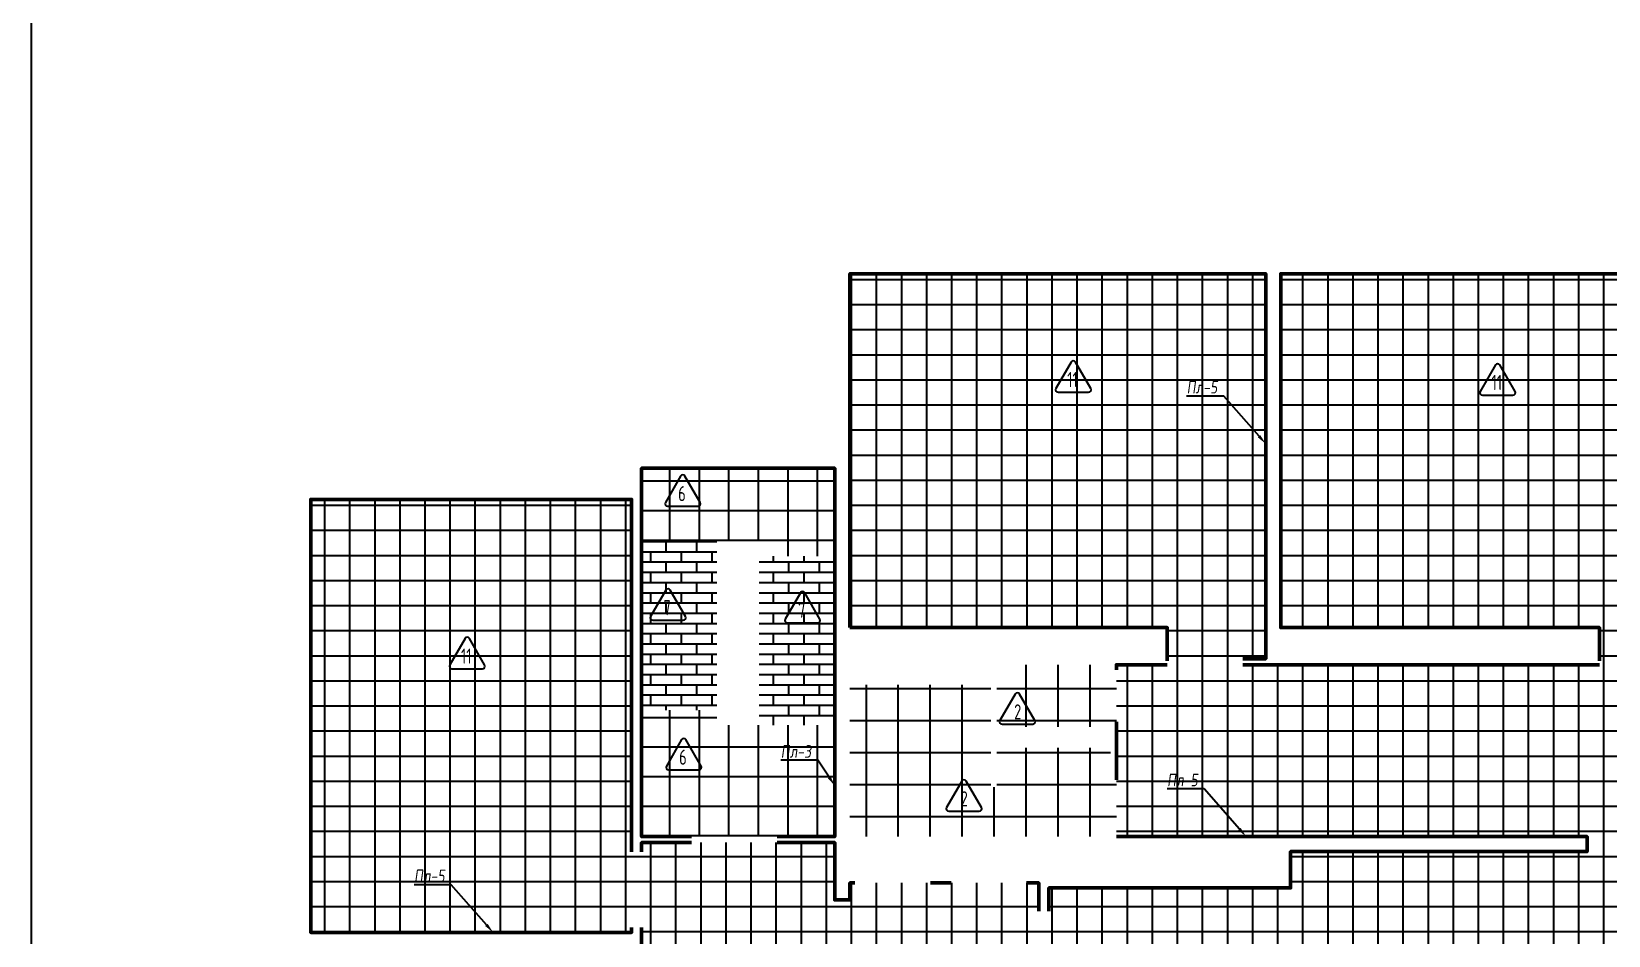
# Model space of a CAD drawing. Header units: millimetres. Extents: x -510890 to 418982, y -118257 to 141350.
# Drawn here: x 61972 to 93315, y -53291 to -35329 of the extents above; entities that cross this region are included whole.
import ezdxf
from ezdxf import colors
from ezdxf.entities.mleader import LeaderData, LeaderLine
from ezdxf.enums import TextEntityAlignment as Align
from ezdxf.math import Vec2, Vec3

# ---------------------------------------------------------------- set-up
doc = ezdxf.new("R2010")
doc.units = ezdxf.units.MM
doc.layers.add('АР_Площадь контур', color=220, linetype='Continuous', lineweight=35, plot=False)
doc.styles.add('ISOCPEUR', font='isocpeur.ttf', dxfattribs={"height": 800})
doc.styles.add('Архитект', font='isocpeur.ttf', dxfattribs={"width": 0.8, "oblique": 8})
pattern_1 = [(90, (2999.9, -126491.3), (-498.475, 0), []), (180, (2999.9, -126491.3), (-6e-14, -498.475), [])]
pattern_2 = [(90, (2999.9, -126491.3), (-635, 0), []), (180, (2999.9, -126491.3), (0, -635), [])]
pattern_3 = [(90, (2999.9, -126491.3), (-587.375, 0), []), (180, (2999.9, -126491.3), (-6e-14, -587.375), [])]
pattern_4 = [(0, (209610.45, -28798.6), (0, 203.2254), []), (90, (209610.45, -28798.6), (-304.8, 203.2254), [203.2254, -203.2254])]

msp = doc.modelspace()

# ---------------------------------------------------------------- hatches: boundary and pattern name
at = {"layer": 'АР_Площадь контур', "true_color": 0x000000, "transparency": 33554687}
h = msp.add_hatch(dxfattribs=at)
h.set_pattern_fill('ANSI37', color=18, scale=157, angle=45, style=0)
h.set_pattern_definition(pattern_1)
h.paths.add_polyline_path([(86502.4, -47791), (86046.9, -47791), (86046.9, -47911), (84546.9, -47911), (84546.9, -47172.9), (78237.4, -47172.8), (78237.4, -40140.6), (86502.4, -40140.6)])
h = msp.add_hatch(dxfattribs=at)
h.set_pattern_fill('ANSI37', color=18, scale=157, angle=45, style=0)
h.set_pattern_definition(pattern_1)
h.paths.add_polyline_path([(95067.4, -47791), (94633.7, -47791), (94633.7, -47911), (93133.7, -47911), (93133.7, -47172.9), (86802.4, -47172.9), (86802.4, -40140.6), (95067.4, -40140.6)])
at = {"layer": 'АР_Площадь контур', "true_color": 0x000000}
h = msp.add_hatch(dxfattribs=at)
h.set_pattern_fill('ANSI37', color=18, scale=185, angle=45)
h.set_pattern_definition(pattern_3)
h.paths.add_polyline_path([(76434.9, -45454.7), (74097.4, -45454.8), (74097.4, -44005.6), (77937.4, -44005.6), (77937.4, -45754.8), (76435, -45754.8)])
at = {"layer": 'АР_Площадь контур', "true_color": 0x000000, "transparency": 33554687}
h = msp.add_hatch(dxfattribs=at)
h.set_pattern_fill('ANSI37', color=18, scale=157, angle=45, style=0)
h.set_pattern_definition(pattern_1)
h.paths.add_polyline_path([(73897.4, -53230.6), (67522.4, -53230.6), (67522.4, -44625.2), (73897.4, -44625.2), (73897.4, -48205.6), (73896.2, -48205.6), (73898.6, -49446.1), (73897.4, -49445.1), (73897.4, -51630.6), (74097.4, -51630.6), (74097.4, -53130.6), (73897.4, -53130.6)])
at = {"layer": 'АР_Площадь контур', "true_color": 0xffffff}
h = msp.add_hatch(dxfattribs=at)
h.set_pattern_fill('AR-BRSTD', scale=3)
h.set_pattern_definition(pattern_4)
h.paths.add_polyline_path([(74097.4, -45454.8), (75594.7, -45454.8), (75594.7, -48814.8), (74097.4, -48814.8)])
h = msp.add_hatch(dxfattribs=at)
h.set_pattern_fill('AR-BRSTD', scale=3)
h.set_pattern_definition(pattern_4)
h.paths.add_polyline_path([(76435, -45754.8), (77937.3, -45754.8), (77937.3, -49114.8), (76435, -49114.8)])
at = {"layer": 'АР_Площадь контур', "true_color": 0x000000}
h = msp.add_hatch(dxfattribs=at)
h.set_pattern_fill('ANSI37', color=18, scale=200, angle=45)
h.set_pattern_definition(pattern_2)
h.paths.add_polyline_path([(83414.8, -49142.6), (81157.7, -49142.6), (81157.7, -47910.9), (83414.8, -47910.9), (83413.5, -48012.6), (83535.1, -48012.3), (83535.1, -49042.6), (83414.1, -49042.6)])
at = {"layer": 'АР_Площадь контур', "true_color": 0x000000, "transparency": 33554687}
h = msp.add_hatch(dxfattribs=at)
h.set_pattern_fill('ANSI37', color=18, scale=157, angle=45, style=0)
h.set_pattern_definition(pattern_1)
h.paths.add_polyline_path([(83535.1, -51325.6), (83534.8, -47911), (107140, -47911), (107139.6, -51325.6), (101482.4, -51325.6), (101482.4, -51625.6), (103757.4, -51625.6), (103757.4, -52346.8), (108607.4, -52346.8), (108607.4, -55295.6), (82192.4, -55295.6), (82192.4, -52346.8), (86997.4, -52346.8), (86997.4, -51625.6), (92889.4, -51625.6), (92889.4, -51325.6)])
h.paths.add_polyline_path([(96409.4, -51625.6), (96409.4, -51325.6), (94389.4, -51325.6), (94389.4, -51625.6)], flags=0)
h.paths.add_polyline_path([(97909.4, -51325.6), (97909.4, -51625.6), (99482.4, -51625.6), (99482.4, -51325.6)], flags=0)
at = {"layer": 'АР_Площадь контур', "true_color": 0x000000}
h = msp.add_hatch(dxfattribs=at)
h.set_pattern_fill('ANSI37', color=18, scale=200, angle=45)
h.set_pattern_definition(pattern_2)
h.paths.add_polyline_path([(81037.7, -50344.9), (81157.7, -50344.9), (81157.7, -49563), (83414.7, -49563), (83415.1, -50195.7), (83535.1, -50195.6), (83534.9, -51325.6), (78237.4, -51325.6), (78237.4, -48309.8), (81037.7, -48309.8)])
h = msp.add_hatch(dxfattribs=at)
h.set_pattern_fill('ANSI37', color=18, scale=185, angle=45)
h.set_pattern_definition(pattern_3)
h.paths.add_polyline_path([(75594.7, -49114.8), (77937.3, -49114.8), (77937.4, -51325.6), (74097.4, -51325.6), (74097.4, -48814.8), (75594.7, -48814.7)])
at = {"layer": 'АР_Площадь контур', "true_color": 0x000000, "transparency": 33554687}
h = msp.add_hatch(dxfattribs=at)
h.set_pattern_fill('ANSI37', color=18, scale=157, angle=45, style=0)
h.set_pattern_definition(pattern_1)
h.paths.add_polyline_path([(78037.4, -64835.6), (74097.4, -64835.6), (74097.4, -64235.6), (73897.4, -64235.6), (73897.4, -64735.6), (67622.4, -64735.6), (67622.4, -62515.6), (73897.4, -62515.6), (73897.4, -62735.6), (74097.4, -62735.6), (74097.4, -51445.6), (77937.4, -51445.6), (77937.4, -52583.1), (78237.4, -52583.1), (78237.4, -52246.8), (81992.4, -52246.8), (81992.4, -52808.2), (82192.4, -52808.2), (82192.4, -54508.2), (81992.4, -54508.2), (81992.4, -55295.6), (78237.4, -55295.6), (78237.4, -54583.1), (78037.3, -54583.1)])

# ---------------------------------------------------------------- linework, layer by layer
at = {"layer": 'АР_Площадь контур', "ltscale": 40}
msp.add_lwpolyline([(147499.4, -118257.2), (61972.3, -118257.2), (61972.3, -34460), (147499.4, -34460)], close=True, dxfattribs=at)
at = {"layer": 'АР_Площадь контур', "lineweight": 60}
for points in [[(78237.4, -47172.9), (78237.4, -40140.6), (86502.4, -40140.6), (86502.4, -47791), (86046.9, -47791.1)], [(93133.7, -47831), (93133.7, -47172.9), (86802.4, -47172.9), (86802.4, -40140.6), (95067.4, -40140.6), (95067.4, -47791), (94633.7, -47791)], [(75092.4, -51325.6), (74097.4, -51325.6), (74097.4, -44005.6), (77937.4, -44005.6), (77937.4, -51325.6), (76792.4, -51325.6)], [(73897.4, -51630.6), (73897.4, -44625.2), (67522.4, -44625.2), (67522.4, -53230.6), (73897.4, -53230.6), (73897.4, -53130.6)], [(84546.9, -47831), (84546.9, -47172.9), (78237.4, -47172.9)], [(83535.1, -48012.3), (83534.8, -47911), (84546.9, -47911)], [(86046.9, -47911), (93133.7, -47911)], [(83535.1, -49042.6), (83535.6, -50195.6)], [(83535.6, -51325.6), (92889.4, -51325.6), (92889.4, -51625.6), (86997.4, -51625.6), (86997.4, -52346.8), (82192.4, -52346.8), (82192.4, -52808.2)], [(75092.4, -51445.6), (74097.4, -51445.6), (74097.4, -51630.6)], [(78337.4, -52246.8), (78237.4, -52246.8), (78237.4, -52583.2), (77937.4, -52583.2), (77937.4, -51445.6), (76792.4, -51445.6)], [(80250.6, -52246.8), (79837.4, -52246.8)], [(81992.4, -52808.2), (81992.4, -52246.8), (81750.6, -52246.8)], [(74097.4, -53130.6), (74097.4, -54406.9)]]:
    msp.add_lwpolyline(points, dxfattribs=at)
at = {"layer": 'АР_Площадь контур', "linetype": 'Continuous'}
for points in [[(82375.2, -42496.8), (82981.5, -42496.8, 0.5773495), (83024.8, -42421.8), (82721.6, -41896.8, 0.5773541), (82635, -41896.8), (82331.9, -42421.8, 0.5773491), (82375.2, -42496.8, 0.0000017)], [(90809.5, -42554), (91415.7, -42554, 0.5773495), (91459, -42479), (91155.9, -41954, 0.5773541), (91069.3, -41954), (90766.2, -42479, 0.5773491), (90809.5, -42554, 0.0000017)], [(74613.2, -44762.4), (75219.4, -44762.4, 0.5773495), (75262.7, -44687.4), (74959.6, -44162.4, 0.5773541), (74873, -44162.4), (74569.9, -44687.4, 0.5773491), (74613.2, -44762.4, 0.0000017)], [(74319.8, -47028.7), (74926, -47028.7, 0.5773495), (74969.3, -46953.7), (74666.2, -46428.7, 0.5773541), (74579.6, -46428.7), (74276.5, -46953.7, 0.5773491), (74319.8, -47028.7, 0.0000017)], [(76993.7, -47080), (77599.9, -47080, 0.5773495), (77643.2, -47005), (77340.1, -46480, 0.5773541), (77253.5, -46480), (76950.4, -47005, 0.5773491), (76993.7, -47080, 0.0000017)], [(70327.9, -47990.6), (70934.1, -47990.6, 0.5773495), (70977.4, -47915.6), (70674.3, -47390.6, 0.5773541), (70587.7, -47390.6), (70284.6, -47915.6, 0.5773491), (70327.9, -47990.6, 0.0000017)], [(81264.4, -49093.9), (81870.7, -49093.9, 0.5773495), (81914, -49018.9), (81610.9, -48493.9, 0.5773541), (81524.3, -48493.9), (81221.1, -49018.9, 0.5773491), (81264.4, -49093.9, 0.0000017)], [(74632.9, -49999.5), (75239.1, -49999.5, 0.5773495), (75282.4, -49924.5), (74979.3, -49399.5, 0.5773541), (74892.7, -49399.5), (74589.6, -49924.5, 0.5773491), (74632.9, -49999.5, 0.0000017)], [(80201.1, -50821.4), (80807.3, -50821.4, 0.5773495), (80850.6, -50746.4), (80547.5, -50221.4, 0.5773541), (80460.9, -50221.4), (80157.8, -50746.4, 0.5773491), (80201.1, -50821.4, 0.0000017)]]:
    msp.add_lwpolyline(points, format="xyb", dxfattribs=at)

# ---------------------------------------------------------------- texts
at = {"layer": 'АР_Площадь контур', "linetype": 'Continuous', "style": 'ISOCPEUR', "width": 0.7}
for s, p in [('11', (82661.7, -42395.1)), ('11', (91096, -42452.3)), ('6', (74899.6, -44660.7)), ('7', (74606.2, -46927)), ('7', (77280.1, -46978.3)), ('11', (70614.3, -47888.9)), ('2', (81573, -48997.1)), ('6', (74919.3, -49897.8)), ('2', (80509.6, -50724.6))]:
    msp.add_text(s, height=300, dxfattribs=at).set_placement(p, align=Align.CENTER)

# ---------------------------------------------------------------- leaders
at = {"layer": 'АР_Площадь контур'}
ml = msp.add_multileader_mtext('Standard', dxfattribs=at)
ml.set_content('Пл-5', color=256, style='Архитект')
ml.set_leader_properties(color=256, linetype='ByLayer', lineweight=-1)
ml.build(insert=Vec2(0, 0))
ml.multileader.update_dxf_attribs({"text_left_attachment_type": 6, "text_right_attachment_type": 6, "dogleg_length": 25, "arrow_head_size": 200})
ctx = ml.context
ctx.base_point, ctx.char_height, ctx.arrow_head_size, ctx.landing_gap_size, ctx.plane_origin = Vec3(84831.6, -42571.1), 250, 200, 100, Vec3(71330.9, -43310.5)
ctx.left_attachment, ctx.right_attachment = 6, 6
notes = []
notes.append((ctx, [(0, (1, 1, 0), (85666.8, -42571.1), (-1, 0), 25, [(1, [(86502.4, -43520.1)], 0, [])])]))
ctx.mtext.insert, ctx.mtext.width, ctx.mtext.defined_height, ctx.mtext.line_spacing_style, ctx.mtext.flow_direction = Vec3(84931.6, -42271.1), 3549.472, 1007.6, 2, 5
ml = msp.add_multileader_mtext('Standard', dxfattribs=at)
ml.set_content('Пл-3', color=256, style='Архитект')
ml.set_leader_properties(color=256, linetype='ByLayer', lineweight=-1)
ml.build(insert=Vec2(0, 0))
ml.multileader.update_dxf_attribs({"text_left_attachment_type": 6, "text_right_attachment_type": 6, "dogleg_length": 25, "arrow_head_size": 200})
ctx = ml.context
ctx.base_point, ctx.char_height, ctx.arrow_head_size, ctx.landing_gap_size, ctx.plane_origin = Vec3(76763.2, -49809.8), 250, 200, 100, Vec3(63036.8, -49792.3)
ctx.left_attachment, ctx.right_attachment = 6, 6
notes.append((ctx, [(0, (1, 1, 0), (77598.4, -49809.8), (-1, 0), 25, [(1, [(77937.4, -50313.9)], 0, [])])]))
ctx.mtext.insert, ctx.mtext.width, ctx.mtext.defined_height, ctx.mtext.line_spacing_style, ctx.mtext.flow_direction = Vec3(76863.2, -49509.8), 3549.472, 1007.6, 2, 5
ml = msp.add_multileader_mtext('Standard', dxfattribs=at)
ml.set_content('Пл-5', color=256, style='Архитект')
ml.set_leader_properties(color=256, linetype='ByLayer', lineweight=-1)
ml.build(insert=Vec2(0, 0))
ml.multileader.update_dxf_attribs({"text_left_attachment_type": 6, "text_right_attachment_type": 6, "dogleg_length": 25, "arrow_head_size": 200})
ctx = ml.context
ctx.base_point, ctx.char_height, ctx.arrow_head_size, ctx.landing_gap_size, ctx.plane_origin = Vec3(84442.1, -50376.6), 250, 200, 100, Vec3(70941.5, -51116)
ctx.left_attachment, ctx.right_attachment = 6, 6
notes.append((ctx, [(0, (1, 1, 0), (85277.4, -50376.6), (-1, 0), 25, [(1, [(86112.9, -51325.6)], 0, [])])]))
ctx.mtext.insert, ctx.mtext.width, ctx.mtext.defined_height, ctx.mtext.line_spacing_style, ctx.mtext.flow_direction = Vec3(84542.1, -50076.6), 3549.472, 1007.6, 2, 5
ml = msp.add_multileader_mtext('Standard', dxfattribs=at)
ml.set_content('Пл-5', color=256, style='Архитект')
ml.set_leader_properties(color=256, linetype='ByLayer', lineweight=-1)
ml.build(insert=Vec2(0, 0))
ml.multileader.update_dxf_attribs({"text_left_attachment_type": 6, "text_right_attachment_type": 6, "dogleg_length": 25, "arrow_head_size": 200})
ctx = ml.context
ctx.base_point, ctx.char_height, ctx.arrow_head_size, ctx.landing_gap_size, ctx.plane_origin = Vec3(69474.5, -52281.6), 250, 200, 100, Vec3(55973.9, -53021)
ctx.left_attachment, ctx.right_attachment = 6, 6
notes.append((ctx, [(0, (1, 1, 0), (70309.8, -52281.6), (-1, 0), 25, [(1, [(71145.3, -53230.6)], 0, [])])]))
ctx.mtext.insert, ctx.mtext.width, ctx.mtext.defined_height, ctx.mtext.line_spacing_style, ctx.mtext.flow_direction = Vec3(69574.5, -51981.6), 3549.472, 1007.6, 2, 5
for ctx, leaders in notes:
    for number, flags, end, landing, length, lines in leaders:
        leader = LeaderData()
        leader.index, (leader.has_last_leader_line, leader.has_dogleg_vector, leader.attachment_direction) = number, flags
        leader.last_leader_point, leader.dogleg_vector, leader.dogleg_length = Vec3(end), Vec3(landing), length
        for number, points, colour, breaks in lines:
            line = LeaderLine()
            line.index, line.vertices, line.color, line.breaks = number, Vec3.list(points), colors.encode_raw_color(colour), breaks
            leader.lines.append(line)
        ctx.leaders.append(leader)

doc.saveas('drawing.dxf')
